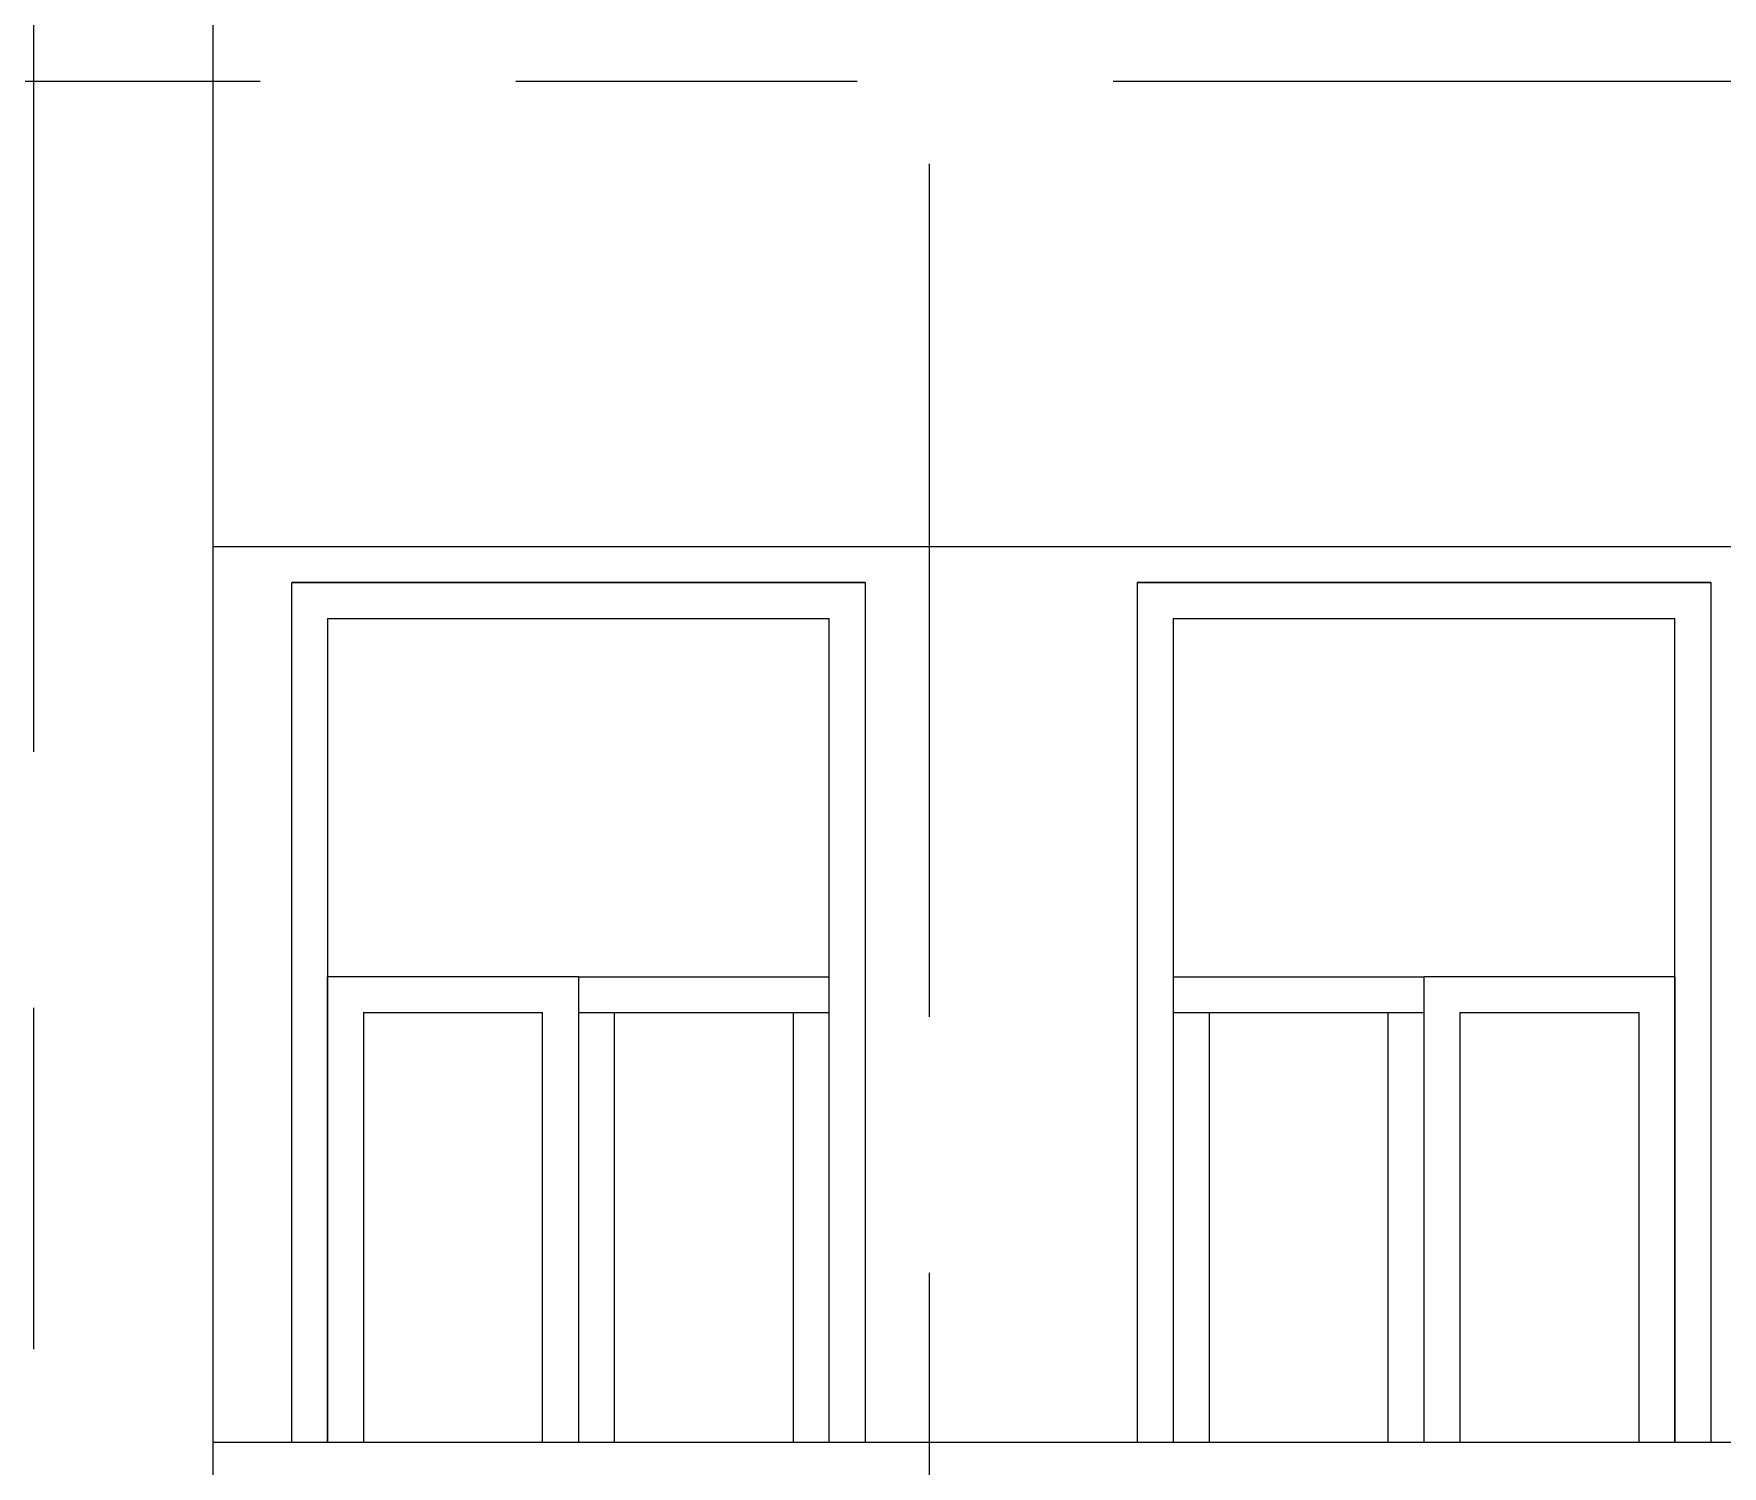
# Model space of a CAD drawing. Header units: millimetres. Extents: x -99196 to 15601, y -9661 to 93550.
# Drawn here: x -25951 to -23595, y 23267 to 25266 of the extents above; entities that cross this region are included whole.
import ezdxf

# ---------------------------------------------------------------- set-up
doc = ezdxf.new("R2010")
doc.units = ezdxf.units.MM
doc.linetypes.add('Centre', pattern=[31.75, 6.35, -4.7625, 15.875, -4.7625])
for name, color, linetype, lineweight in [('CUA', 31, 'Continuous', 9), ('NET-THAY', 2, 'Continuous', 9), ('TRUC', 225, 'Continuous', 5)]:
    doc.layers.add(name, color=color, linetype=linetype, lineweight=lineweight)

# ---------------------------------------------------------------- blocks, each defined once
blk = doc.blocks.new('X-PHONG NGU 1 - X-PHONG NGU 850-1366086-MẶT ĐỨNG 14-1')
at = {"layer": 'CUA'}
for p, q in [((-8210.5, 21200), (-9010.5, 21200)), ((-9010.5, 20000), (-9010.5, 21200)), ((-8210.5, 21200), (-8210.5, 20000)), ((-8960.5, 21150), (-8960.5, 20000)), ((-8960.5, 21150), (-8260.5, 21150)), ((-8260.5, 20000), (-8260.5, 21150)), ((-8960.5, 20650), (-8610.5, 20650)), ((-8610.5, 20000), (-8610.5, 20650)), ((-8260.5, 20650), (-8610.5, 20650)), ((-8260.5, 20650), (-8260.5, 20000)), ((-8960.5, 20600), (-8610.5, 20600)), ((-8910.5, 20600), (-8910.5, 20000)), ((-8910.5, 20600), (-8660.5, 20600)), ((-8660.5, 20000), (-8660.5, 20600)), ((-8560.5, 20600), (-8310.5, 20600)), ((-8560.5, 20600), (-8560.5, 20000)), ((-8310.5, 20000), (-8310.5, 20600))]:
    blk.add_line(p, q, dxfattribs=at)
blk = doc.blocks.new('X-PHONG NGU 1 - X-PHONG NGU 850-1366102-MẶT ĐỨNG 14-1')
at = {"layer": 'CUA'}
for p, q in [((-10190.5, 20000), (-10190.5, 21200)), ((-9390.5, 21200), (-10190.5, 21200)), ((-9390.5, 21200), (-9390.5, 20000)), ((-10140.5, 21150), (-10140.5, 20000)), ((-10140.5, 21150), (-9440.5, 21150)), ((-9440.5, 20000), (-9440.5, 21150)), ((-9790.5, 20650), (-10140.5, 20650)), ((-10140.5, 20000), (-10140.5, 20650)), ((-9790.5, 20650), (-9790.5, 20000)), ((-9790.5, 20650), (-9440.5, 20650)), ((-10090.5, 20600), (-10090.5, 20000)), ((-10090.5, 20600), (-9840.5, 20600)), ((-9840.5, 20000), (-9840.5, 20600)), ((-9790.5, 20600), (-9440.5, 20600)), ((-9740.5, 20600), (-9490.5, 20600)), ((-9740.5, 20600), (-9740.5, 20000)), ((-9490.5, 20000), (-9490.5, 20600))]:
    blk.add_line(p, q, dxfattribs=at)

msp = doc.modelspace()

# ---------------------------------------------------------------- linework, layer by layer
at = {"layer": 'NET-THAY'}
for p, q in [((-25590.5, 24500), (-24790.5, 24500)), ((-25590.5, 23300), (-25590.5, 24500)), ((-24790.5, 24500), (-24790.5, 23300)), ((-24410.5, 24500), (-23610.5, 24500)), ((-24410.5, 23300), (-24410.5, 24500)), ((-23610.5, 24500), (-23610.5, 23300)), ((-23500.5, 23300), (-25700.5, 23300))]:
    msp.add_line(p, q, dxfattribs=at)
for points in [[(-25700.4, 91900), (-25700.5, 21250)], [(-23500.5, 24550), (-25700.5, 24550)]]:
    msp.add_lwpolyline(points, dxfattribs=at)
at = {"layer": 'TRUC', "linetype": 'Centre', "ltscale": 75}
for p, q in [((-25950.5, -7525.8), (-25950.5, 91838.4)), ((-24700.5, -5514.5), (-24700.5, 91838.4)), ((-99096.4, 25200), (15600.6, 25200))]:
    msp.add_line(p, q, dxfattribs=at)

# ---------------------------------------------------------------- block references
at = {"layer": 'CUA'}
for name in ['X-PHONG NGU 1 - X-PHONG NGU 850-1366102-MẶT ĐỨNG 14-1', 'X-PHONG NGU 1 - X-PHONG NGU 850-1366086-MẶT ĐỨNG 14-1']:
    msp.add_blockref(name, (-15400, 3300), dxfattribs=at)

doc.saveas('drawing.dxf')
